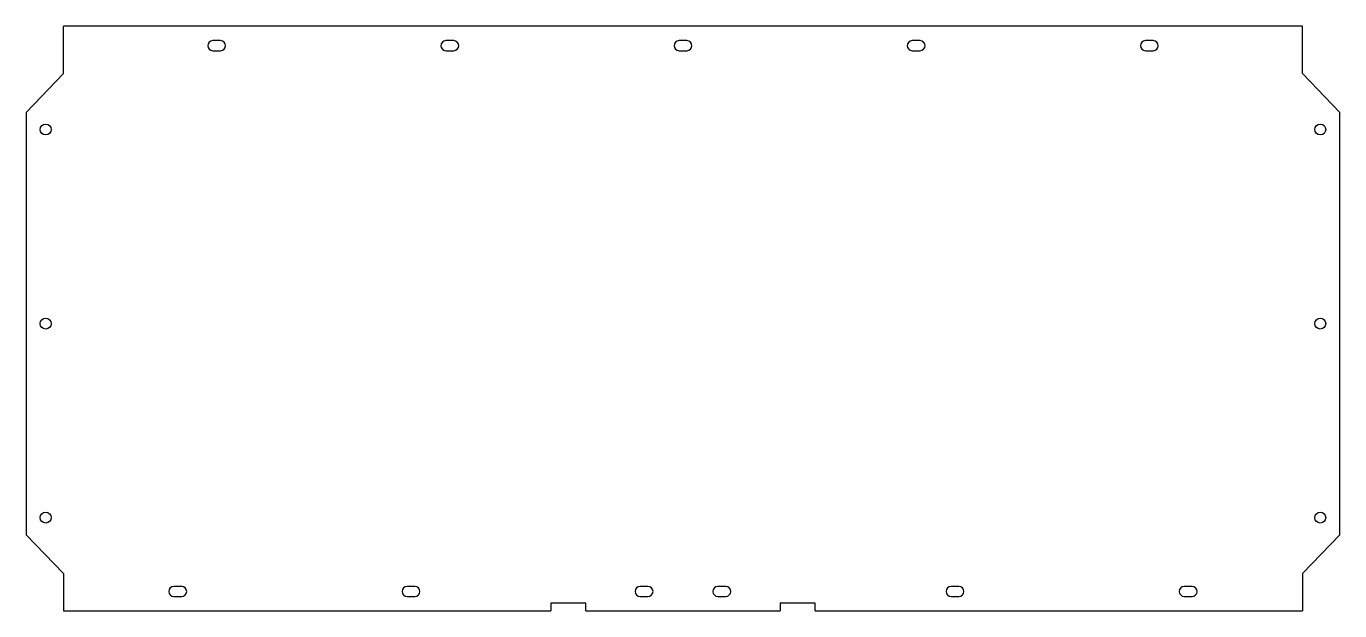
# Model space of a CAD drawing. Header units: millimetres. Extents: x 2237 to 3927, y 1491 to 2244.
import ezdxf

# ---------------------------------------------------------------- set-up
doc = ezdxf.new("R2010")
doc.units = ezdxf.units.MM

msp = doc.modelspace()

# ---------------------------------------------------------------- linework, layer by layer
for p, q in [((3879.4, 2243.9), (2285.4, 2243.9)), ((2285.4, 2182.9), (2285.4, 2243.9)), ((3879.4, 2182.9), (3879.4, 2243.9)), ((2285.4, 2182.9), (2237.4, 2132.9)), ((3879.4, 2182.9), (3927.4, 2132.9)), ((2237.4, 2132.9), (2237.4, 1588.9)), ((3927.4, 1588.9), (3927.4, 2132.9)), ((2285.4, 1538.9), (2237.4, 1588.9)), ((3879.4, 1538.9), (3927.4, 1588.9)), ((2285.4, 1538.9), (2285.4, 1490.9)), ((3879.4, 1538.9), (3879.4, 1490.9)), ((2285.4, 1490.9), (2912.4, 1490.9)), ((2957.4, 1500.9), (2912.4, 1500.9)), ((2912.4, 1500.9), (2912.4, 1490.9)), ((2957.4, 1490.9), (2957.4, 1500.9)), ((2957.4, 1490.9), (3207.4, 1490.9)), ((3252.4, 1500.9), (3207.4, 1500.9)), ((3207.4, 1500.9), (3207.4, 1490.9)), ((3252.4, 1490.9), (3252.4, 1500.9)), ((3252.4, 1490.9), (3879.4, 1490.9))]:
    msp.add_line(p, q)
for points in [[(2487.4, 2212.4, 1), (2487.4, 2225.4), (2477.4, 2225.4, 1), (2477.4, 2212.4)], [(2787.4, 2212.4, 1), (2787.4, 2225.4), (2777.4, 2225.4, 1), (2777.4, 2212.4)], [(3087.4, 2212.4, 1), (3087.4, 2225.4), (3077.4, 2225.4, 1), (3077.4, 2212.4)], [(3387.4, 2212.4, 1), (3387.4, 2225.4), (3377.4, 2225.4, 1), (3377.4, 2212.4)], [(3687.4, 2212.4, 1), (3687.4, 2225.4), (3677.4, 2225.4, 1), (3677.4, 2212.4)], [(2437.4, 1509.4, 1), (2437.4, 1522.4), (2427.4, 1522.4, 1), (2427.4, 1509.4)], [(2737.4, 1509.4, 1), (2737.4, 1522.4), (2727.4, 1522.4, 1), (2727.4, 1509.4)], [(3037.4, 1509.4, 1), (3037.4, 1522.4), (3027.4, 1522.4, 1), (3027.4, 1509.4)], [(3137.4, 1509.4, 1), (3137.4, 1522.4), (3127.4, 1522.4, 1), (3127.4, 1509.4)], [(3437.4, 1509.4, 1), (3437.4, 1522.4), (3427.4, 1522.4, 1), (3427.4, 1509.4)], [(3737.4, 1509.4, 1), (3737.4, 1522.4), (3727.4, 1522.4, 1), (3727.4, 1509.4)]]:
    msp.add_lwpolyline(points, format="xyb", close=True)
for centre in [(2262.4, 2110.9), (3902.4, 2110.9), (2262.4, 1860.9), (3902.4, 1860.9), (2262.4, 1610.9), (3902.4, 1610.9)]:
    msp.add_circle(centre, 7)

doc.saveas('drawing.dxf')
